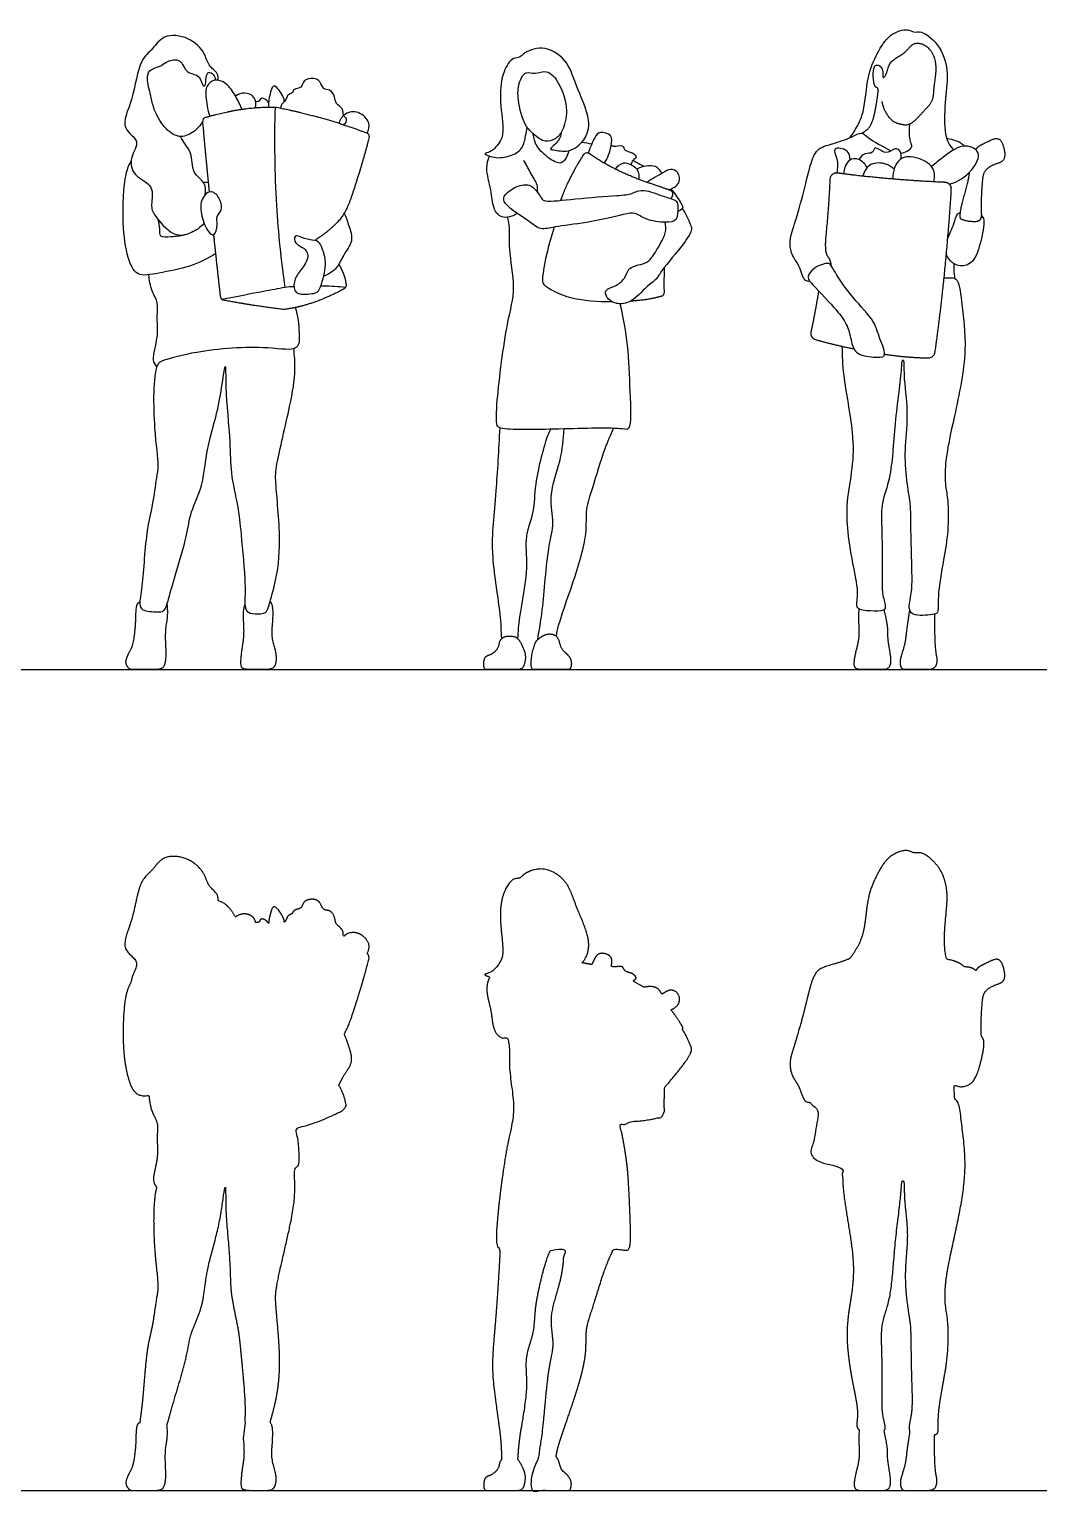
# Model space of a CAD drawing. Header units: millimetres. Extents: x 71.6 to 121.6, y 1.1 to 34.5.
# Drawn here: x 117.309 to 119.973, y 15.693 to 19.526 of the extents above; entities that cross this region are included whole.
import ezdxf

# ---------------------------------------------------------------- set-up
doc = ezdxf.new("R2010")
doc.units = ezdxf.units.MM

msp = doc.modelspace()

# ---------------------------------------------------------------- linework, layer by layer
for points in [[(114.6457, 17.849), (119.9725, 17.849)], [(114.6457, 15.699), (119.9725, 15.699)]]:
    msp.add_lwpolyline(points)
for points, knots in [([(117.8031, 19.3928), (117.8034, 19.3985), (117.8044, 19.4121), (117.7755, 19.4315), (117.7701, 19.466), (117.7281, 19.5079), (117.6592, 19.515), (117.6332, 19.473), (117.5944, 19.4448), (117.5833, 19.3427), (117.5433, 19.2662), (117.6043, 19.2348), (117.5699, 19.1906), (117.5798, 19.1393), (117.6394, 19.1195), (117.6256, 19.0651), (117.6357, 19.038), (117.6829, 18.9851), (117.7054, 18.9871), (117.7157, 18.9874)], [0, 0, 0, 0, 0.237199, 0.552568, 0.882045, 1.310056, 1.755475, 2.130432, 2.510076, 3.086521, 3.583244, 3.967757, 4.344164, 4.728665, 5.13961, 5.521524, 5.835793, 6.296609, 6.612315, 6.612315, 6.612315, 6.612315]), ([(119.457, 19.242), (119.4626, 19.2491), (119.4735, 19.2651), (119.4974, 19.3104), (119.5009, 19.4026), (119.5278, 19.4624), (119.5582, 19.5143), (119.6077, 19.5297), (119.6245, 19.5162), (119.6473, 19.5241), (119.6999, 19.4794), (119.7163, 19.4083), (119.7052, 19.3367), (119.7032, 19.2494), (119.7174, 19.2219), (119.7291, 19.2107)], [0, 0, 0, 0, 0.298297, 0.701836, 1.250487, 1.719338, 2.15871, 2.544521, 2.786759, 3.03956, 3.489933, 3.972125, 4.476947, 4.997763, 5.396606, 5.396606, 5.396606, 5.396606]), ([(118.7017, 19.2567), (118.7005, 19.2489), (118.6993, 19.2341), (118.667, 19.2111), (118.6853, 19.2103), (118.7225, 19.2013), (118.7663, 19.2346), (118.782, 19.2902), (118.7377, 19.3808), (118.7192, 19.4478), (118.6544, 19.4874), (118.6022, 19.4645), (118.5938, 19.4508), (118.5727, 19.4535), (118.5464, 19.4126), (118.5389, 19.3482), (118.5513, 19.2674), (118.5462, 19.2352), (118.5199, 19.2031), (118.4926, 19.2012), (118.5303, 19.1869), (118.5662, 19.1924), (118.6026, 19.2109), (118.6079, 19.2478), (118.6115, 19.262), (118.6126, 19.2693)], [0, 0, 0, 0, 0.279775, 0.590072, 0.759615, 1.111233, 1.514923, 1.93139, 2.499018, 2.981148, 3.449993, 3.857462, 4.070097, 4.301186, 4.673543, 5.148902, 5.661723, 5.988929, 6.351692, 6.56878, 6.860833, 7.225532, 7.575427, 7.910084, 8.18071, 8.18071, 8.18071, 8.18071]), ([(117.7633, 19.2855), (117.7571, 19.2741), (117.7394, 19.2544), (117.6998, 19.2384), (117.6602, 19.2684), (117.6341, 19.316), (117.6296, 19.3459), (117.6159, 19.3916), (117.6205, 19.422), (117.6558, 19.4288), (117.6691, 19.4441), (117.7082, 19.4512), (117.7177, 19.408), (117.7586, 19.4095), (117.7619, 19.3751), (117.7717, 19.3786), (117.7704, 19.4002), (117.778, 19.4175), (117.7919, 19.4079), (117.7961, 19.3982), (117.7967, 19.3929)], [0, 0, 0, 0, 0.355213, 0.703564, 1.087601, 1.502277, 1.821307, 2.21164, 2.503564, 2.819786, 3.08285, 3.397844, 3.733933, 4.063057, 4.352797, 4.47174, 4.735865, 4.956254, 5.155265, 5.383166, 5.383166, 5.383166, 5.383166]), ([(118.1312, 19.2765), (118.135, 19.2784), (118.1421, 19.2853), (118.1378, 19.2957), (118.1295, 19.2993), (118.1328, 19.3194), (118.1093, 19.3302), (118.1107, 19.3499), (118.097, 19.3701), (118.0776, 19.3671), (118.0713, 19.3906), (118.0539, 19.4), (118.0248, 19.3937), (118.0235, 19.3714), (118.0008, 19.371), (117.9984, 19.3582), (117.9851, 19.3557), (117.9827, 19.3446), (117.9757, 19.3346), (117.9682, 19.3294), (117.9672, 19.3227), (117.9674, 19.3197)], [0, 0, 0, 0, 0.203293, 0.375808, 0.533251, 0.764745, 1.03052, 1.274122, 1.537581, 1.762747, 2.019401, 2.265722, 2.55297, 2.792328, 3.033033, 3.218103, 3.409435, 3.592891, 3.790935, 3.959615, 4.131602, 4.131602, 4.131602, 4.131602]), ([(118.6608, 19.2331), (118.6686, 19.2321), (118.688, 19.237), (118.7067, 19.2606), (118.7216, 19.3146), (118.7005, 19.3824), (118.6662, 19.4236), (118.6338, 19.407), (118.607, 19.4187), (118.588, 19.3823), (118.5875, 19.3409), (118.6034, 19.2691), (118.6428, 19.2402), (118.6553, 19.2338), (118.6608, 19.2331)], [0, 0, 0, 0, 0.313081, 0.622999, 1.040804, 1.528647, 1.915337, 2.230559, 2.508413, 2.834493, 3.213351, 3.70079, 4.087484, 4.304435, 4.304435, 4.304435, 4.304435]), ([(117.8654, 19.3167), (117.861, 19.3288), (117.8495, 19.3515), (117.8269, 19.386), (117.7938, 19.398), (117.771, 19.3778), (117.77, 19.3523), (117.7756, 19.3162), (117.7816, 19.2985)], [0, 0, 0, 0, 0.353929, 0.717393, 1.032198, 1.314218, 1.614539, 1.969597, 1.969597, 1.969597, 1.969597]), ([(117.9017, 19.3209), (117.9031, 19.3298), (117.9019, 19.3509), (117.8721, 19.3627), (117.8557, 19.3558), (117.8489, 19.351)], [0, 0, 0, 0, 0.2965125, 0.5930545, 0.8771963, 0.8771963, 0.8771963, 0.8771963]), ([(117.9769, 19.3369), (117.9763, 19.3409), (117.9766, 19.3477), (117.9493, 19.3895), (117.9397, 19.359), (117.9341, 19.3356), (117.936, 19.3224)], [0, 0, 0, 0, 0.19958, 0.545912, 0.790353, 1.150046, 1.150046, 1.150046, 1.150046]), ([(117.9356, 19.334), (117.9328, 19.3391), (117.9235, 19.3464), (117.9131, 19.3457), (117.9124, 19.3368), (117.9048, 19.3361), (117.9017, 19.3367)], [0, 0, 0, 0, 0.2359111, 0.3973924, 0.5450586, 0.7200296, 0.7200296, 0.7200296, 0.7200296]), ([(117.9789, 18.8502), (117.9688, 18.9217), (117.9537, 19.0654), (117.9506, 19.2369), (117.9533, 19.3224)], [0, 0, 0, 0, 0.837708, 1.750138, 1.750138, 1.750138, 1.750138]), ([(118.1932, 19.2544), (118.197, 19.2623), (118.2044, 19.2817), (118.1718, 19.3144), (118.1338, 19.3081), (118.1227, 19.2895), (118.1195, 19.2803)], [0, 0, 0, 0, 0.29127, 0.647729, 0.978623, 1.286483, 1.286483, 1.286483, 1.286483]), ([(117.7692, 19.0922), (117.7707, 19.1025), (117.7723, 19.127), (117.7326, 19.1484), (117.7368, 19.2027), (117.7163, 19.2241), (117.7091, 19.2387), (117.7051, 19.2454)], [0, 0, 0, 0, 0.317449, 0.67253, 1.071779, 1.373993, 1.649771, 1.649771, 1.649771, 1.649771]), ([(118.7211, 19.2083), (118.7202, 19.2025), (118.7164, 19.1919), (118.7024, 19.1695), (118.669, 19.1868), (118.6355, 19.2172), (118.6297, 19.2408), (118.6282, 19.2521)], [0, 0, 0, 0, 0.240102, 0.500755, 0.823624, 1.212097, 1.547373, 1.547373, 1.547373, 1.547373]), ([(118.8144, 19.1755), (118.8239, 19.1885), (118.8328, 19.2189), (118.8371, 19.25), (118.8017, 19.2598), (118.7883, 19.2432), (118.7756, 19.2114), (118.7731, 19.2051), (118.7719, 19.2019)], [0, 0, 0, 0, 0.398904, 0.692963, 0.994077, 1.24949, 1.581237, 1.765306, 1.765306, 1.765306, 1.765306]), ([(119.3535, 18.8649), (119.3489, 18.8656), (119.3361, 18.8656), (119.3259, 18.9089), (119.3057, 18.9309), (119.2986, 18.9654), (119.3043, 18.9909), (119.3132, 19.0185), (119.3353, 19.0926), (119.3518, 19.1661), (119.3685, 19.215), (119.4116, 19.2257), (119.4607, 19.2417), (119.4884, 19.2595), (119.5053, 19.2395), (119.5443, 19.2188), (119.5642, 19.2075)], [0, 0, 0, 0, 0.214364, 0.575398, 0.898441, 1.227502, 1.513885, 1.817432, 2.32056, 2.832831, 3.220505, 3.586887, 4.008406, 4.307979, 4.571519, 5.045891, 5.045891, 5.045891, 5.045891]), ([(119.5908, 19.202), (119.5963, 19.2025), (119.6066, 19.2055), (119.6234, 19.2188), (119.6142, 19.2316), (119.6126, 19.2619), (119.6136, 19.2723), (119.6144, 19.2778)], [0, 0, 0, 0, 0.23512, 0.474601, 0.681464, 0.994278, 1.226614, 1.226614, 1.226614, 1.226614]), ([(118.8326, 19.2224), (118.835, 19.2214), (118.8394, 19.2179), (118.8641, 19.2255), (118.8664, 19.2062), (118.8879, 19.2055), (118.9025, 19.1897), (118.8876, 19.1845), (118.8852, 19.1753), (118.8844, 19.1708)], [0, 0, 0, 0, 0.161468, 0.422501, 0.631286, 0.888911, 1.113829, 1.3022, 1.513798, 1.513798, 1.513798, 1.513798]), ([(119.458, 19.1841), (119.4576, 19.1924), (119.4564, 19.2115), (119.4076, 19.22), (119.4277, 19.1848), (119.4243, 19.1627), (119.4232, 19.1505)], [0, 0, 0, 0, 0.285432, 0.605269, 0.896, 1.242872, 1.242872, 1.242872, 1.242872]), ([(119.5907, 19.1864), (119.5925, 19.1927), (119.592, 19.2073), (119.5744, 19.2179), (119.5515, 19.1936), (119.5213, 19.2247), (119.5187, 19.1987), (119.4951, 19.2042), (119.4847, 19.1911), (119.4807, 19.1847)], [0, 0, 0, 0, 0.253921, 0.476238, 0.772288, 1.080604, 1.292441, 1.543401, 1.815863, 1.815863, 1.815863, 1.815863]), ([(119.7177, 19.1204), (119.7398, 19.1263), (119.7775, 19.1507), (119.8063, 19.208), (119.7493, 19.2295), (119.7015, 19.1905), (119.6808, 19.1754), (119.6712, 19.1664)], [0, 0, 0, 0, 0.474578, 0.875985, 1.247287, 1.687206, 2.047182, 2.047182, 2.047182, 2.047182]), ([(119.7582, 19.22), (119.7519, 19.2252), (119.738, 19.2341), (119.72, 19.2388), (119.7109, 19.2397)], [0, 0, 0, 0, 0.2832374, 0.5833042, 0.5833042, 0.5833042, 0.5833042]), ([(117.7974, 18.9389), (117.7758, 18.9256), (117.7304, 18.9022), (117.6514, 18.8885), (117.5878, 18.8753), (117.5643, 18.9331), (117.5516, 19.0166), (117.5574, 19.1467), (117.5705, 19.1702), (117.5758, 19.1818)], [0, 0, 0, 0, 0.496539, 1.014193, 1.436381, 1.834723, 2.380679, 3.020947, 3.373634, 3.373634, 3.373634, 3.373634]), ([(118.5867, 19.0436), (118.5752, 19.036), (118.5433, 19.0271), (118.5214, 19.059), (118.5201, 19.1059), (118.5021, 19.1588), (118.5101, 19.1843), (118.5142, 19.1938)], [0, 0, 0, 0, 0.368873, 0.689055, 1.084995, 1.523751, 1.802054, 1.802054, 1.802054, 1.802054]), ([(118.6389, 19.0998), (118.6398, 19.1051), (118.6419, 19.1171), (118.6217, 19.1483), (118.6106, 19.1707), (118.6041, 19.1822)], [0, 0, 0, 0, 0.2297866, 0.5700081, 0.9306254, 0.9306254, 0.9306254, 0.9306254]), ([(118.9058, 19.1327), (118.9063, 19.1415), (118.906, 19.1617), (118.8634, 19.1828), (118.8488, 19.1669), (118.8432, 19.16)], [0, 0, 0, 0, 0.2956121, 0.6517175, 0.9467692, 0.9467692, 0.9467692, 0.9467692]), ([(118.9651, 19.1488), (118.961, 19.1559), (118.9514, 19.1736), (118.9135, 19.168), (118.8994, 19.1595)], [0, 0, 0, 0, 0.283287, 0.685481, 0.685481, 0.685481, 0.685481]), ([(119.5026, 19.1638), (119.498, 19.1728), (119.4825, 19.1882), (119.4519, 19.1883), (119.4414, 19.1608), (119.4411, 19.1483)], [0, 0, 0, 0, 0.3153458, 0.600191, 0.9512904, 0.9512904, 0.9512904, 0.9512904]), ([(119.5729, 19.1595), (119.5671, 19.1652), (119.5541, 19.1757), (119.5079, 19.179), (119.4951, 19.1538), (119.4915, 19.1423)], [0, 0, 0, 0, 0.2831958, 0.6456521, 0.9902041, 0.9902041, 0.9902041, 0.9902041]), ([(119.6771, 19.1274), (119.6794, 19.138), (119.6818, 19.1638), (119.6391, 19.1921), (119.5817, 19.1962), (119.5694, 19.1529), (119.5688, 19.1348)], [0, 0, 0, 0, 0.326244, 0.718781, 1.118238, 1.540351, 1.540351, 1.540351, 1.540351]), ([(118.9821, 19.106), (118.9927, 19.1086), (119.0151, 19.1207), (119.0102, 19.1535), (118.9867, 19.1625), (118.9676, 19.1495), (118.9396, 19.1349), (118.9267, 19.1252)], [0, 0, 0, 0, 0.32759, 0.622123, 0.879926, 1.147251, 1.546073, 1.546073, 1.546073, 1.546073]), ([(117.7922, 18.9882), (117.7882, 18.9862), (117.7742, 18.9969), (117.759, 19.0372), (117.7549, 19.0775), (117.7825, 19.1094), (117.8086, 19.0861), (117.8164, 19.0534), (117.7976, 19.0363), (117.8028, 19.0158), (117.7973, 18.991), (117.7922, 18.9882)], [0, 0, 0, 0, 0.227316, 0.606509, 0.97149, 1.291367, 1.588373, 1.90643, 2.167913, 2.432192, 2.72961, 2.72961, 2.72961, 2.72961]), ([(118.5524, 19.0755), (118.5587, 19.0602), (118.615, 19.0273), (118.6456, 18.9986), (118.6886, 19.0107), (118.7674, 19.0179), (118.8617, 19.0403), (118.8952, 19.048), (118.9234, 19.0253), (118.9734, 19.0191), (119.0078, 19.0232), (119.0065, 19.0597), (119.0066, 19.0791), (118.9695, 19.0867), (118.9266, 19.1062), (118.8996, 19.1036), (118.8862, 19.0939), (118.8428, 19.09), (118.7435, 19.0836), (118.6614, 19.0726), (118.6489, 19.0829), (118.6303, 19.1172), (118.598, 19.122), (118.5599, 19.1017), (118.5488, 19.0843), (118.5524, 19.0755)], [0, 0, 0, 0, 0.503545, 0.875063, 1.227555, 1.750462, 2.318138, 2.635869, 2.963503, 3.37463, 3.679199, 3.998016, 4.230327, 4.562138, 4.965969, 5.249745, 5.467962, 5.829012, 6.425642, 6.932419, 7.1445, 7.485843, 7.797805, 8.170196, 8.45549, 8.45549, 8.45549, 8.45549]), ([(118.9889, 19.1081), (119.0003, 19.0938), (119.0154, 19.07), (119.0232, 19.0572), (119.0116, 19.0503), (119.0067, 19.0492)], [1.9244615, 1.9244615, 1.9244615, 1.9244615, 2.2395755, 2.4534536, 2.6752229, 2.6752229, 2.6752229, 2.6752229]), ([(119.0187, 19.0565), (119.0276, 19.0443), (119.0387, 19.0162), (119.0463, 19.0017), (119.0222, 18.9614), (118.9644, 18.8972), (118.9524, 18.8707), (118.9227, 18.8521), (118.8882, 18.8099), (118.846, 18.8037), (118.8193, 18.8217), (118.8143, 18.8459), (118.8431, 18.8516), (118.869, 18.8715), (118.875, 18.8977), (118.8957, 18.9086), (118.9269, 18.9122), (118.9443, 18.9354), (118.9791, 18.992), (118.9752, 19.0115), (118.974, 19.0208)], [0, 0, 0, 0, 0.385458, 0.60053, 0.978126, 1.51818, 1.822001, 2.150211, 2.571383, 2.929333, 3.241312, 3.481335, 3.76685, 4.093306, 4.377807, 4.643806, 4.952142, 5.261084, 5.718994, 6.023446, 6.023446, 6.023446, 6.023446]), ([(117.7667, 19.0185), (117.7619, 19.0127), (117.7513, 19.0014), (117.7152, 18.9848), (117.6827, 18.9829), (117.6487, 18.9792), (117.6526, 19.0051), (117.6483, 19.0195), (117.6469, 19.0273)], [0, 0, 0, 0, 0.271029, 0.621663, 0.962876, 1.254754, 1.50457, 1.783532, 1.783532, 1.783532, 1.783532]), ([(118.1336, 19.0445), (118.1386, 19.0339), (118.1452, 19.0121), (118.1598, 18.9706), (118.1297, 18.9356), (118.1169, 18.8994), (118.0921, 18.8841), (118.0797, 18.879)], [0, 0, 0, 0, 0.336952, 0.696789, 1.067941, 1.419183, 1.781458, 1.781458, 1.781458, 1.781458]), ([(118.8553, 18.8071), (118.8635, 18.771), (118.8773, 18.6959), (118.8805, 18.5874), (118.8866, 18.4721), (118.8549, 18.4836), (118.698, 18.4784), (118.547, 18.4762), (118.5303, 18.4883), (118.533, 18.5629), (118.5576, 18.7571), (118.5847, 18.8443), (118.5632, 18.9488), (118.5678, 19.004), (118.5636, 19.0246), (118.5618, 19.0341)], [0, 0, 0, 0, 0.603535, 1.235311, 1.79531, 2.033156, 2.769894, 3.473723, 3.677987, 4.144365, 4.956406, 5.52083, 6.097726, 6.52078, 6.829404, 6.829404, 6.829404, 6.829404]), ([(119.8014, 19.0388), (119.8039, 19.0351), (119.8126, 19.0271), (119.7994, 18.9632), (119.7809, 18.9105), (119.7413, 18.9032), (119.7194, 18.9182), (119.711, 18.9312), (119.7092, 18.9393)], [0, 0, 0, 0, 0.209849, 0.662028, 1.090605, 1.419036, 1.703322, 1.978162, 1.978162, 1.978162, 1.978162]), ([(119.7123, 18.9741), (119.7167, 18.9882), (119.7306, 19.0133), (119.7357, 19.0437), (119.7437, 19.0451), (119.7465, 19.0459)], [2.3166352, 2.3166352, 2.3166352, 2.3166352, 2.7024248, 3.0032005, 3.1729409, 3.1729409, 3.1729409, 3.1729409]), ([(118.0828, 18.895), (118.08, 18.8775), (118.07, 18.8368), (118.0498, 18.8336), (118.0019, 18.8288), (118.0002, 18.867), (118.0175, 18.893), (118.0416, 18.9237), (118.035, 18.953), (118.0036, 18.9619), (118.0022, 18.987), (118.018, 18.9838), (118.0439, 18.9719), (118.0695, 18.9754), (118.085, 18.9275), (118.085, 18.909), (118.0828, 18.895)], [0, 0, 0, 0, 0.426191, 0.675385, 1.035557, 1.334976, 1.660906, 2.009447, 2.290759, 2.601026, 2.834445, 3.02485, 3.333139, 3.599561, 3.969913, 4.30836, 4.30836, 4.30836, 4.30836]), ([(118.6834, 19.0079), (118.6751, 18.9842), (118.6632, 18.9411), (118.6491, 18.866), (118.6595, 18.8534), (118.7129, 18.8183), (118.7979, 18.813), (118.834, 18.8131)], [0, 0, 0, 0, 0.497626, 0.976051, 1.179044, 1.684237, 2.098973, 2.098973, 2.098973, 2.098973]), ([(119.3481, 18.8748), (119.3476, 18.8801), (119.3539, 18.8987), (119.3967, 18.9162), (119.4075, 18.9098), (119.4204, 18.8854), (119.4636, 18.8212), (119.5236, 18.7632), (119.5322, 18.7194), (119.559, 18.6646), (119.5172, 18.6676), (119.4697, 18.6727), (119.46, 18.7141), (119.4501, 18.7564), (119.418, 18.7963), (119.357, 18.8607), (119.3485, 18.8703), (119.3481, 18.8748)], [0, 0, 0, 0, 0.269492, 0.646929, 0.82799, 1.111387, 1.623097, 2.143199, 2.540156, 2.924478, 3.228645, 3.615467, 3.963467, 4.334202, 4.758621, 5.294739, 5.517378, 5.517378, 5.517378, 5.517378]), ([(119.7322, 18.8735), (119.7313, 18.8809), (119.7302, 18.8959), (119.73, 18.9064), (119.7301, 18.9116)], [0, 0, 0, 0, 0.271414, 0.4986041, 0.4986041, 0.4986041, 0.4986041]), ([(117.6428, 18.6419), (117.6392, 18.6477), (117.6282, 18.6606), (117.6491, 18.721), (117.6415, 18.7748), (117.6485, 18.8098), (117.6278, 18.841), (117.6235, 18.869), (117.622, 18.8831)], [0, 0, 0, 0, 0.257592, 0.698513, 1.126212, 1.45337, 1.7897, 2.161292, 2.161292, 2.161292, 2.161292]), ([(119.703, 18.8752), (119.7077, 18.8755), (119.7169, 18.8745), (119.7427, 18.8773), (119.7497, 18.8046), (119.7676, 18.6829), (119.7319, 18.5169), (119.7049, 18.3943), (119.7065, 18.3301), (119.7153, 18.2911), (119.7152, 18.2092), (119.7032, 18.1382), (119.6857, 18.0455), (119.6904, 17.9984), (119.6777, 17.9935), (119.6275, 17.9866), (119.6073, 18.0075), (119.623, 18.0546), (119.6175, 18.1417), (119.617, 18.2701), (119.6143, 18.2919), (119.6034, 18.3584), (119.6006, 18.4354), (119.6124, 18.524), (119.5976, 18.6128), (119.6007, 18.6601), (119.5923, 18.6594), (119.593, 18.6294), (119.5726, 18.4902), (119.5674, 18.3548), (119.5384, 18.287), (119.5411, 18.221), (119.5428, 18.1149), (119.5401, 18.0486), (119.5525, 18.0128), (119.5449, 18.0011), (119.5114, 18.0023), (119.4694, 18.0048), (119.482, 18.049), (119.4662, 18.1181), (119.4507, 18.209), (119.4478, 18.2881), (119.4661, 18.3794), (119.4688, 18.4684), (119.4388, 18.6203), (119.4381, 18.6697), (119.4372, 18.695)], [0, 0, 0, 0, 0.215628, 0.459607, 0.901861, 1.552302, 2.306815, 2.951977, 3.392205, 3.75184, 4.258856, 4.76197, 5.325799, 5.690616, 5.876285, 6.275694, 6.547079, 6.91959, 7.481311, 8.119824, 8.394818, 8.8462, 9.359614, 9.902842, 10.464716, 10.819734, 10.913591, 11.181767, 11.869486, 12.553535, 13.026807, 13.487612, 14.081233, 14.558229, 14.888408, 15.064756, 15.394993, 15.72889, 16.062598, 16.550978, 17.103889, 17.615665, 18.155904, 18.709009, 19.412839, 19.911486, 19.911486, 19.911486, 19.911486]), ([(117.9789, 18.8502), (117.9599, 18.8466), (117.9224, 18.8394), (117.8499, 18.8254), (117.8135, 18.8183)], [0, 0, 0, 0, 0.433768, 1.024892, 1.024892, 1.024892, 1.024892]), ([(118.1372, 18.85), (118.1175, 18.8519), (118.0984, 18.8533), (118.0741, 18.8537), (118.0723, 18.8537)], [0.0128886, 0.0128886, 0.0128886, 0.0128886, 0.4464634, 0.4804155, 0.4804155, 0.4804155, 0.4804155]), ([(118.0052, 18.7972), (118.0129, 18.7763), (118.0157, 18.7344), (118.017, 18.6793), (117.9242, 18.6986), (117.7521, 18.6858), (117.6643, 18.6603), (117.6328, 18.6481), (117.6335, 18.479), (117.649, 18.3849), (117.6412, 18.3512), (117.6321, 18.276), (117.6143, 18.2171), (117.6063, 18.0705), (117.5964, 18.0229), (117.6035, 18.0014), (117.6436, 18), (117.664, 17.9996), (117.6752, 18.0388), (117.6934, 18.1048), (117.7225, 18.1973), (117.7297, 18.2623), (117.7664, 18.3318), (117.7702, 18.4254), (117.8097, 18.5406), (117.8205, 18.6498), (117.8239, 18.6371), (117.8212, 18.581), (117.8367, 18.4437), (117.8342, 18.367), (117.8566, 18.2753), (117.8633, 18.206), (117.8758, 18.0754), (117.873, 18.0332), (117.8742, 17.9985), (117.8999, 17.9943), (117.9302, 17.9955), (117.9358, 18.0151), (117.9559, 18.0808), (117.9705, 18.1855), (117.9524, 18.3393), (117.9547, 18.3854), (117.9933, 18.542), (118.0062, 18.6209), (118.0037, 18.6717), (118.0016, 18.6896)], [0, 0, 0, 0, 0.465455, 0.819632, 1.313763, 2.090254, 2.622169, 2.903538, 3.62716, 4.195925, 4.52237, 4.997874, 5.470902, 6.159222, 6.552977, 6.784293, 7.132281, 7.371852, 7.702668, 8.186816, 8.748249, 9.209275, 9.699757, 10.242601, 10.914568, 11.448049, 11.544897, 11.958498, 12.638165, 13.152304, 13.684297, 14.181222, 14.825681, 15.208504, 15.507973, 15.778972, 16.076968, 16.30729, 16.761942, 17.373931, 18.066149, 18.472658, 19.178211, 19.746845, 20.057878, 20.057878, 20.057878, 20.057878]), ([(118.5458, 17.9302), (118.5448, 17.9517), (118.5444, 17.9937), (118.5183, 18.1438), (118.5239, 18.2316), (118.5321, 18.3191), (118.5389, 18.427), (118.5415, 18.4819)], [0, 0, 0, 0, 0.45956, 1.159282, 1.700543, 2.231289, 2.966526, 2.966526, 2.966526, 2.966526]), ([(118.5881, 17.9299), (118.5897, 17.9491), (118.591, 17.9868), (118.6185, 18.1185), (118.6038, 18.1958), (118.6343, 18.266), (118.6295, 18.3306), (118.6645, 18.4637), (118.6719, 18.4732), (118.6746, 18.4785)], [0, 0, 0, 0, 0.435246, 1.090986, 1.605638, 2.076849, 2.564751, 3.219252, 3.460837, 3.460837, 3.460837, 3.460837]), ([(118.64, 17.9274), (118.6444, 17.9535), (118.6541, 18.0026), (118.6652, 18.1679), (118.6854, 18.2316), (118.6663, 18.304), (118.7033, 18.3985), (118.7072, 18.4522), (118.7097, 18.4793)], [0, 0, 0, 0, 0.510655, 1.239319, 1.710536, 2.184725, 2.754326, 3.272198, 3.272198, 3.272198, 3.272198]), ([(118.8384, 18.4808), (118.83, 18.4624), (118.8134, 18.4268), (118.7841, 18.3245), (118.7636, 18.2694), (118.7708, 18.2005), (118.7325, 18.0757), (118.6929, 17.9662), (118.6898, 17.946), (118.688, 17.9369)], [0, 0, 0, 0, 0.446373, 1.03231, 1.470071, 1.929222, 2.598338, 3.210854, 3.512767, 3.512767, 3.512767, 3.512767])]:
    msp.add_open_spline(points, degree=3, knots=knots)
for points, weights, knots in [([(119.4891, 19.254), (119.4975, 19.2594), (119.5164, 19.2712), (119.5268, 19.3298), (119.5308, 19.3563), (119.5318, 19.3689), (119.532, 19.3709), (119.5308, 19.3726), (119.5288, 19.3731), (119.5276, 19.3733), (119.5212, 19.3762), (119.5171, 19.4018), (119.5196, 19.4331), (119.5323, 19.4326), (119.5381, 19.4288), (119.5452, 19.4179), (119.5422, 19.3934), (119.5557, 19.4117), (119.5589, 19.4443), (119.6037, 19.4622), (119.6204, 19.4924), (119.6564, 19.4892), (119.6865, 19.4489), (119.68, 19.3926), (119.6759, 19.3694), (119.6757, 19.3369), (119.6512, 19.3134), (119.6168, 19.2729), (119.5938, 19.276), (119.5665, 19.283), (119.5466, 19.3155), (119.543, 19.33), (119.5419, 19.3374)], [1, 1, 1, 1, 1, 1, 0.840737906361, 0.840737906361, 1, 1, 1, 1, 1, 1, 1, 1, 1, 1, 1, 1, 1, 1, 1, 1, 1, 1, 1, 1, 1, 1, 1, 1, 1], [-1.124082, -1.124082, -1.124082, -1.124082, -0.810677, -0.377769, -0.040414, -0.040414, -0.040414, -0.022023, -0.022023, -0.022023, 0.041193, 0.345701, 0.654, 0.82153, 0.967793, 1.179341, 1.411473, 1.611543, 1.937636, 2.320454, 2.641872, 2.948425, 3.339736, 3.762594, 4.046649, 4.353612, 4.69241, 5.098694, 5.358129, 5.654228, 5.998294, 6.27028, 6.27028, 6.27028, 6.27028]), ([(117.7808, 19.1002), (117.7748, 19.1608), (117.7688, 19.2243), (117.7633, 19.2855), (117.7629, 19.2899), (117.7653, 19.2936), (117.7695, 19.2949), (117.8038, 19.3057), (117.8752, 19.3206), (117.9267, 19.3227), (117.9533, 19.3224), (118.0002, 19.3135), (118.09, 19.2911), (118.1603, 19.267), (118.1932, 19.2544), (118.1976, 19.2527), (118.1999, 19.2485), (118.1988, 19.2439), (118.1892, 19.2041), (118.1659, 19.1279), (118.1402, 19.0489), (118.1128, 19.0161), (118.0817, 18.9894), (118.0607, 18.9765), (118.0577, 18.9731), (118.0575, 18.9728)], [1, 1, 1, 1, 0.852660033663, 0.852660033663, 1, 1, 1, 1, 1, 1, 1, 1, 1, 0.834205687603, 0.834205687603, 1, 1, 1, 1, 1, 1, 1, 1, 1], [3.093252, 3.093252, 3.093252, 3.093252, 3.733046, 3.733046, 3.733046, 3.772628, 3.772628, 3.772628, 4.341849, 4.850298, 4.850298, 4.850298, 5.531755, 6.098044, 6.098044, 6.098044, 6.140138, 6.140138, 6.140138, 6.749826, 7.267955, 7.635397, 8.001353, 8.252049, 8.279548, 8.279548, 8.279548, 8.279548]), ([(119.7871, 19.2107), (119.7888, 19.2134), (119.7946, 19.2211), (119.8157, 19.2302), (119.8485, 19.2479), (119.8619, 19.2157), (119.8657, 19.1802), (119.8336, 19.1729), (119.8073, 19.1561), (119.8032, 19.1261), (119.7994, 19.0583), (119.8031, 19.0295), (119.7888, 19.0187), (119.7579, 19.0246), (119.7491, 19.0283), (119.7479, 19.0288), (119.7471, 19.0299), (119.7468, 19.0312), (119.7463, 19.0337), (119.7451, 19.0415), (119.7512, 19.0735), (119.7665, 19.1213), (119.7692, 19.1417), (119.7705, 19.1519)], [1, 1, 1, 1, 1, 1, 1, 1, 1, 1, 1, 1, 1, 1, 1, 0.920241348686, 0.920241348686, 1, 1, 1, 1, 1, 1, 1], [-3.824718, -3.824718, -3.824718, -3.824718, -3.681511, -3.390678, -3.081581, -2.770081, -2.45227, -2.148146, -1.841098, -1.531226, -1.053105, -0.7561, -0.537987, -0.190318, -0.190318, -0.190318, -0.177797, -0.177797, -0.177797, -0.03039, 0.298293, 0.709214, 1.027338, 1.027338, 1.027338, 1.027338]), ([(118.9901, 19.0822), (118.9912, 19.0853), (118.9924, 19.0883), (118.9935, 19.0914), (118.9955, 19.0966), (118.9932, 19.1017), (118.988, 19.1037), (118.9606, 19.1143), (118.8883, 19.1352), (118.8108, 19.1754), (118.7738, 19.2009), (118.7716, 19.2023), (118.769, 19.2029), (118.7665, 19.2024), (118.7639, 19.2019), (118.7617, 19.2004), (118.7603, 19.1982), (118.7469, 19.1776), (118.7218, 19.1332), (118.7068, 19.0973), (118.6996, 19.0778)], [1, 1, 1, 1, 0.807153389802, 0.807153389802, 1, 1, 1, 1, 1, 0.94759922105, 0.94759922105, 1, 0.94759922105, 0.94759922105, 1, 1, 1, 1, 1], [4.255165, 4.255165, 4.255165, 4.255165, 4.338601, 4.338601, 4.338601, 4.387765, 4.387765, 4.387765, 4.902301, 5.540039, 5.540039, 5.540039, 5.565189, 5.565189, 5.565189, 5.590338, 5.590338, 5.590338, 6.048959, 6.501231, 6.501231, 6.501231, 6.501231]), ([(119.3942, 18.9768), (119.3996, 19.0281), (119.4037, 19.0816), (119.4059, 19.1338), (119.4061, 19.1388), (119.4083, 19.1433), (119.4121, 19.1464), (119.4159, 19.1496), (119.4207, 19.151), (119.4256, 19.1503), (119.4616, 19.1455), (119.5402, 19.1363), (119.6482, 19.1285), (119.7055, 19.1261), (119.7103, 19.1259), (119.7146, 19.1239), (119.7177, 19.1204), (119.7209, 19.1168), (119.7225, 19.1124), (119.7222, 19.1076), (119.7171, 19.0249), (119.7032, 18.8634), (119.6877, 18.7395), (119.6793, 18.6794), (119.678, 18.6702), (119.6709, 18.6642), (119.6616, 18.6645), (119.6339, 18.6652), (119.6028, 18.6668), (119.5573, 18.673), (119.5481, 18.6743)], [1, 1, 1, 1, 0.943340777777, 0.943340777777, 1, 0.943340777777, 0.943340777777, 1, 1, 1, 1, 1, 0.948004318625, 0.948004318625, 1, 0.948004318625, 0.948004318625, 1, 1, 1, 1, 1, 0.830394673374, 0.830394673374, 1, 1, 1, 1, 1], [4.153529, 4.153529, 4.153529, 4.153529, 4.726903, 4.726903, 4.726903, 4.77433, 4.77433, 4.77433, 4.821757, 4.821757, 4.821757, 5.379671, 6.08956, 6.08956, 6.08956, 6.134966, 6.134966, 6.134966, 6.180372, 6.180372, 6.180372, 7.049118, 7.794853, 7.794853, 7.794853, 7.878154, 7.878154, 7.878154, 8.369267, 8.487266, 8.487266, 8.487266, 8.487266]), ([(118.1192, 18.9104), (118.1256, 18.9004), (118.1346, 18.8804), (118.1378, 18.863), (118.1385, 18.8556), (118.1389, 18.852), (118.1372, 18.8488), (118.134, 18.847), (118.1031, 18.8293), (118.0367, 18.8023), (117.996, 18.7951), (117.975, 18.7922), (117.9478, 18.7955), (117.8958, 18.8027), (117.8427, 18.8118), (117.8174, 18.8166), (117.8133, 18.8173), (117.8105, 18.8203), (117.8101, 18.8244), (117.8038, 18.8793), (117.7981, 18.9318), (117.7922, 18.9882)], [1, 1, 1, 1, 1, 0.893426583828, 0.893426583828, 1, 1, 1, 1, 1, 1, 1, 1, 1, 0.869482780584, 0.869482780584, 1, 1, 1, 1], [-0.64447, -0.64447, -0.64447, -0.64447, -0.303289, -0.062379, -0.062379, -0.062379, -0.028899, -0.028899, -0.028899, 0.540751, 0.994615, 0.994615, 0.994615, 1.510554, 1.991256, 1.991256, 1.991256, 2.028425, 2.028425, 2.028425, 2.682082, 2.682082, 2.682082, 2.682082]), ([(118.8845, 18.8149), (118.8971, 18.8158), (118.9334, 18.8192), (118.9504, 18.8237), (118.9645, 18.8276), (118.9688, 18.8287), (118.9716, 18.8324), (118.9716, 18.8369), (118.9715, 18.8506), (118.9714, 18.8652), (118.9717, 18.8953), (118.9718, 18.9029)], [1, 1, 1, 1, 1, 0.861590234741, 0.861590234741, 1, 1, 1, 1, 1], [2.303739, 2.303739, 2.303739, 2.303739, 2.470435, 2.835135, 2.835135, 2.835135, 2.876475, 2.876475, 2.876475, 3.231322, 3.338085, 3.338085, 3.338085, 3.338085]), ([(119.4684, 18.6883), (119.4348, 18.6951), (119.4002, 18.7033), (119.3682, 18.7126), (119.359, 18.7153), (119.354, 18.7235), (119.356, 18.7329), (119.3635, 18.7688), (119.3702, 18.8041), (119.3761, 18.8405)], [1, 1, 1, 1, 0.822567084635, 0.822567084635, 1, 1, 1, 1], [2.7092994, 2.7092994, 2.7092994, 2.7092994, 3.0813336, 3.0813336, 3.0813336, 3.1666282, 3.1666282, 3.1666282, 3.6185265, 3.6185265, 3.6185265, 3.6185265]), ([(119.5466, 15.8555), (119.5537, 15.8241), (119.5569, 15.8042), (119.5552, 15.7874), (119.5567, 15.7729), (119.5642, 15.7316), (119.5648, 15.7175), (119.5598, 15.7027), (119.5541, 15.699), (119.5365, 15.699), (119.5268, 15.699), (119.5055, 15.699), (119.495, 15.699), (119.4743, 15.699), (119.469, 15.7034), (119.4683, 15.7214), (119.47, 15.7326), (119.4771, 15.7596), (119.4796, 15.7713), (119.4822, 15.7908), (119.4823, 15.8022), (119.4804, 15.828), (119.4805, 15.8423), (119.4816, 15.8578), (119.4802, 15.8587), (119.4724, 15.8654), (119.482, 15.899), (119.4662, 15.9681), (119.4507, 16.059), (119.4478, 16.1381), (119.4661, 16.2294), (119.4688, 16.3184), (119.4388, 16.4703), (119.4381, 16.5197), (119.4372, 16.545), (119.4138, 16.5502), (119.3903, 16.5561), (119.3682, 16.5626), (119.359, 16.5653), (119.354, 16.5735), (119.356, 16.5829), (119.3635, 16.6188), (119.3702, 16.6541), (119.3761, 16.6905), (119.368, 16.6992), (119.3595, 16.7083), (119.3543, 16.714), (119.3535, 16.7149), (119.3489, 16.7156), (119.3361, 16.7157), (119.3259, 16.7589), (119.3057, 16.7809), (119.2986, 16.8154), (119.3043, 16.8409), (119.3132, 16.8685), (119.3353, 16.9426), (119.3518, 17.0161), (119.3685, 17.065), (119.4099, 17.0753), (119.443, 17.086), (119.457, 17.092), (119.4626, 17.0991), (119.4735, 17.1151), (119.4974, 17.1604), (119.5009, 17.2526), (119.5278, 17.3124), (119.5582, 17.3643), (119.6077, 17.3797), (119.6245, 17.3662), (119.6473, 17.3741), (119.6999, 17.3294), (119.7163, 17.2583), (119.7052, 17.1867), (119.7036, 17.1181), (119.7097, 17.0933), (119.7109, 17.0897), (119.72, 17.0888), (119.738, 17.0842), (119.7519, 17.0752), (119.7582, 17.07), (119.7693, 17.0703), (119.7804, 17.0669), (119.7871, 17.0607), (119.7888, 17.0634), (119.7946, 17.0711), (119.8157, 17.0802), (119.8485, 17.0979), (119.8619, 17.0657), (119.8657, 17.0302), (119.8336, 17.0229), (119.8073, 17.0061), (119.8032, 16.9761), (119.7998, 16.916), (119.8015, 16.8937), (119.8014, 16.8888), (119.8039, 16.8851), (119.8126, 16.8771), (119.7994, 16.8132), (119.7809, 16.7605), (119.7467, 16.7542), (119.7336, 16.7595), (119.7301, 16.7616), (119.73, 16.7564), (119.7302, 16.7459), (119.7313, 16.7309), (119.7322, 16.7235), (119.7332, 16.723), (119.7438, 16.7164), (119.7497, 16.6546), (119.7676, 16.5329), (119.7319, 16.3669), (119.7049, 16.2443), (119.7065, 16.1802), (119.7153, 16.1411), (119.7152, 16.0592), (119.7032, 15.9882), (119.6857, 15.8956), (119.6904, 15.8491), (119.6835, 15.8458), (119.6792, 15.8448), (119.6788, 15.8094), (119.679, 15.7841), (119.6808, 15.7533), (119.6822, 15.7417), (119.6859, 15.7259), (119.6855, 15.7181), (119.68, 15.7028), (119.6729, 15.699), (119.6503, 15.699), (119.6384, 15.699), (119.6135, 15.699), (119.6049, 15.699), (119.5955, 15.699), (119.5923, 15.7023), (119.5887, 15.7159), (119.5892, 15.724), (119.5947, 15.7427), (119.5973, 15.7517), (119.6022, 15.7689), (119.6041, 15.7799), (119.6069, 15.8066), (119.6097, 15.8268), (119.6141, 15.8539), (119.6136, 15.8551), (119.6102, 15.8663), (119.623, 15.9046), (119.6175, 15.9917), (119.617, 16.1201), (119.6143, 16.1419), (119.6034, 16.2084), (119.6006, 16.2854), (119.6124, 16.374), (119.5976, 16.4628), (119.6007, 16.5101), (119.5923, 16.5094), (119.593, 16.4794), (119.5726, 16.3402), (119.5674, 16.2048), (119.5384, 16.137), (119.5411, 16.071), (119.5428, 15.9649), (119.5401, 15.8986), (119.5519, 15.8644), (119.5486, 15.857), (119.5466, 15.8555)], [1, 1, 1, 1, 1, 1, 1, 1, 1, 1, 1, 1, 1, 1, 1, 1, 1, 1, 1, 1, 1, 1, 1, 1, 1, 1, 1, 1, 1, 1, 1, 1, 1, 1, 1, 1, 1, 1, 0.822567084635, 0.822567084635, 1, 1, 1, 1, 1, 1, 1, 1, 1, 1, 1, 1, 1, 1, 1, 1, 1, 1, 1, 1, 1, 1, 1, 1, 1, 1, 1, 1, 1, 1, 1, 1, 1, 1, 1, 1, 1, 1, 1, 1, 1, 1, 1, 1, 1, 1, 1, 1, 1, 1, 1, 1, 1, 1, 1, 1, 1, 1, 1, 1, 1, 1, 1, 1, 1, 1, 1, 1, 1, 1, 1, 1, 1, 1, 1, 1, 1, 1, 1, 1, 1, 1, 1, 1, 1, 1, 1, 1, 1, 1, 1, 1, 1, 1, 1, 1, 1, 1, 1, 1, 1, 1, 1, 1, 1, 1, 1, 1, 1, 1, 1, 1, 1, 1, 1, 1, 1, 1, 1, 1, 1, 1, 1, 1, 1], [0, 0, 0, 0, 0.122343, 0.122343, 0.244685, 0.244685, 0.367028, 0.367028, 0.48937, 0.48937, 0.611713, 0.611713, 0.734056, 0.734056, 0.856398, 0.856398, 0.978741, 0.978741, 1.101083, 1.101083, 1.223426, 1.223426, 1.345769, 1.345769, 1.345769, 1.402392, 1.7361, 2.224479, 2.777391, 3.289166, 3.829405, 4.38251, 5.08634, 5.584987, 5.584987, 5.584987, 5.842461, 5.842461, 5.842461, 5.927755, 5.927755, 5.927755, 6.379654, 6.379654, 6.379654, 6.588446, 6.630933, 6.630933, 6.630933, 6.845297, 7.206331, 7.529374, 7.858435, 8.144818, 8.448365, 8.951493, 9.463764, 9.851439, 10.21782, 10.592805, 10.592805, 10.592805, 10.891102, 11.294641, 11.843293, 12.312143, 12.751516, 13.137327, 13.379565, 13.632366, 14.082738, 14.56493, 15.069752, 15.590568, 15.68466, 15.68466, 15.68466, 15.984727, 16.267965, 16.267965, 16.267965, 16.518832, 16.518832, 16.518832, 16.662038, 16.952872, 17.261969, 17.573468, 17.89128, 18.195403, 18.502452, 18.812324, 19.290445, 19.464341, 19.464341, 19.464341, 19.67419, 20.126369, 20.554946, 20.883376, 21.025017, 21.025017, 21.025017, 21.252207, 21.523621, 21.523621, 21.523621, 21.566137, 22.008391, 22.658833, 23.413346, 24.058508, 24.498735, 24.858371, 25.365387, 25.868501, 26.43233, 26.797147, 26.966246, 26.966246, 26.966246, 27.083175, 27.083175, 27.200104, 27.200104, 27.317033, 27.317033, 27.433961, 27.433961, 27.55089, 27.55089, 27.667819, 27.667819, 27.784748, 27.784748, 27.901676, 27.901676, 28.018605, 28.018605, 28.135534, 28.135534, 28.252463, 28.252463, 28.252463, 28.298932, 28.671443, 29.233164, 29.871677, 30.146671, 30.598053, 31.111467, 31.654695, 32.216569, 32.571587, 32.665444, 32.93362, 33.621339, 34.305388, 34.77866, 35.239465, 35.833086, 36.310082, 36.640261, 36.773162, 36.773162, 36.773162, 36.773162]), ([(117.6696, 15.8703), (117.6714, 15.8529), (117.6709, 15.8368), (117.6654, 15.8069), (117.6645, 15.7896), (117.6665, 15.7501), (117.6667, 15.7356), (117.665, 15.7169), (117.663, 15.71), (117.6565, 15.7012), (117.6498, 15.699), (117.6294, 15.699), (117.6178, 15.699), (117.5918, 15.699), (117.5829, 15.699), (117.5734, 15.699), (117.5691, 15.7019), (117.5618, 15.7138), (117.5612, 15.7202), (117.5658, 15.7341), (117.5693, 15.7416), (117.5784, 15.7579), (117.5819, 15.7697), (117.5863, 15.8006), (117.5877, 15.817), (117.5885, 15.852), (117.5895, 15.8633), (117.5927, 15.8732), (117.5953, 15.8757), (117.5988, 15.8756), (117.599, 15.8857), (117.6066, 15.926), (117.6143, 16.0671), (117.6321, 16.126), (117.6412, 16.2012), (117.649, 16.2349), (117.6337, 16.328), (117.633, 16.4643), (117.6428, 16.4919), (117.6392, 16.4977), (117.6282, 16.5106), (117.6491, 16.571), (117.6415, 16.6248), (117.6485, 16.6598), (117.6278, 16.691), (117.6235, 16.719), (117.622, 16.7331), (117.6109, 16.7319), (117.5847, 16.7329), (117.5643, 16.7831), (117.5516, 16.8666), (117.5574, 16.9967), (117.5705, 17.0202), (117.5758, 17.0318), (117.5761, 17.0345), (117.5795, 17.0529), (117.6043, 17.0848), (117.5433, 17.1162), (117.5833, 17.1927), (117.5944, 17.2948), (117.6332, 17.323), (117.6592, 17.365), (117.7281, 17.3579), (117.7701, 17.316), (117.7755, 17.2815), (117.8044, 17.2621), (117.8034, 17.2485), (117.8031, 17.2428), (117.81, 17.2418), (117.829, 17.2328), (117.8419, 17.2132), (117.8488, 17.2012), (117.8489, 17.201), (117.8557, 17.2058), (117.8721, 17.2127), (117.8962, 17.2032), (117.9009, 17.1907), (117.9017, 17.1867), (117.9048, 17.1861), (117.9124, 17.1868), (117.9131, 17.1957), (117.9235, 17.1964), (117.9328, 17.1891), (117.9356, 17.184), (117.9361, 17.1936), (117.9408, 17.2123), (117.9493, 17.2395), (117.9766, 17.1977), (117.9763, 17.1909), (117.9769, 17.1869), (117.9789, 17.1893), (117.9829, 17.1955), (117.9851, 17.2057), (117.9984, 17.2082), (118.0008, 17.221), (118.0235, 17.2214), (118.0248, 17.2437), (118.0539, 17.25), (118.0713, 17.2406), (118.0776, 17.2171), (118.097, 17.2201), (118.1107, 17.1999), (118.1093, 17.1802), (118.1328, 17.1694), (118.1303, 17.1542), (118.1319, 17.1504), (118.1333, 17.1517), (118.1433, 17.1597), (118.1718, 17.1644), (118.2044, 17.1317), (118.197, 17.1123), (118.1932, 17.1044), (118.1976, 17.1028), (118.1999, 17.0985), (118.1988, 17.0939), (118.1892, 17.0541), (118.1659, 16.9779), (118.1458, 16.9161), (118.1345, 16.8959), (118.1336, 16.8945), (118.1386, 16.8839), (118.1452, 16.8621), (118.1598, 16.8206), (118.1325, 16.7888), (118.1238, 16.7681), (118.1192, 16.7604), (118.1256, 16.7504), (118.1346, 16.7304), (118.1378, 16.713), (118.1385, 16.7057), (118.1387, 16.7037), (118.1379, 16.7002), (118.1353, 16.6977), (118.134, 16.697), (118.1031, 16.6793), (118.0514, 16.6583), (118.0152, 16.6492), (118.0052, 16.6472), (118.0129, 16.6263), (118.0157, 16.5844), (118.0166, 16.5467), (118.0042, 16.5405), (118.0016, 16.5396), (118.0037, 16.5217), (118.0062, 16.4709), (117.9933, 16.392), (117.9547, 16.2354), (117.9524, 16.1893), (117.9705, 16.0355), (117.9571, 15.9388), (117.9434, 15.8906), (117.9396, 15.8775), (117.9438, 15.8729), (117.946, 15.8648), (117.9466, 15.8421), (117.946, 15.8276), (117.943, 15.7926), (117.9444, 15.777), (117.9534, 15.7496), (117.9555, 15.7376), (117.9551, 15.717), (117.9532, 15.7098), (117.9458, 15.7011), (117.9381, 15.699), (117.9145, 15.699), (117.9024, 15.699), (117.8776, 15.699), (117.8698, 15.7004), (117.8633, 15.7062), (117.8624, 15.7152), (117.8652, 15.7455), (117.8671, 15.7598), (117.8715, 15.7866), (117.8718, 15.8036), (117.8686, 15.8447), (117.8698, 15.8593), (117.8739, 15.8679), (117.8735, 15.8717), (117.8734, 15.8891), (117.8758, 15.9254), (117.8633, 16.056), (117.8566, 16.1253), (117.8342, 16.217), (117.8367, 16.2937), (117.8212, 16.431), (117.8239, 16.4871), (117.8205, 16.4998), (117.8097, 16.3906), (117.7702, 16.2755), (117.7664, 16.1818), (117.7297, 16.1123), (117.7225, 16.0473), (117.6934, 15.9548), (117.6779, 15.8988), (117.6711, 15.8746), (117.6696, 15.8703)], [1, 1, 1, 1, 1, 1, 1, 1, 1, 1, 1, 1, 1, 1, 1, 1, 1, 1, 1, 1, 1, 1, 1, 1, 1, 1, 1, 1, 1, 1, 1, 1, 1, 1, 1, 1, 1, 1, 1, 1, 1, 1, 1, 1, 1, 1, 1, 1, 1, 1, 1, 1, 1, 1, 1, 1, 1, 1, 1, 1, 1, 1, 1, 1, 1, 1, 1, 1, 1, 1, 1, 1, 1, 1, 1, 1, 1, 1, 1, 1, 1, 1, 1, 1, 1, 1, 1, 1, 1, 1, 1, 1, 1, 1, 1, 1, 1, 1, 1, 1, 1, 1, 1, 1, 1, 1, 1, 1, 1, 1, 1, 1, 0.834205687603, 0.834205687603, 1, 1, 1, 1, 1, 1, 1, 1, 1, 1, 1, 1, 1, 1, 1, 1, 0.939449704769, 0.893426583828, 0.95397687906, 1, 1, 1, 1, 1, 1, 1, 1, 1, 1, 1, 1, 1, 1, 1, 1, 1, 1, 1, 1, 1, 1, 1, 1, 1, 1, 1, 1, 1, 1, 1, 1, 1, 1, 1, 1, 1, 1, 1, 1, 1, 1, 1, 1, 1, 1, 1, 1, 1, 1, 1, 1, 1, 1, 1, 1, 1, 1, 1, 1, 1, 1, 1], [0, 0, 0, 0, 0.104318, 0.104318, 0.208635, 0.208635, 0.312953, 0.312953, 0.417271, 0.417271, 0.521589, 0.521589, 0.625906, 0.625906, 0.730224, 0.730224, 0.834542, 0.834542, 0.938859, 0.938859, 1.043177, 1.043177, 1.147495, 1.147495, 1.251813, 1.251813, 1.35613, 1.35613, 1.460448, 1.460448, 1.460448, 1.79561, 2.483931, 2.956958, 3.432462, 3.758907, 4.327673, 5.034483, 5.034483, 5.034483, 5.292076, 5.732997, 6.160695, 6.487853, 6.824183, 7.195775, 7.195775, 7.195775, 7.438371, 7.836713, 8.382669, 9.022937, 9.375624, 9.375624, 9.375624, 9.44102, 9.817428, 10.20194, 10.698663, 11.275108, 11.654753, 12.02971, 12.475129, 12.90314, 13.232617, 13.547986, 13.785185, 13.785185, 13.785185, 14.003703, 14.367167, 14.372559, 14.372559, 14.372559, 14.656701, 14.953243, 15.082503, 15.082503, 15.082503, 15.257474, 15.405141, 15.566622, 15.802533, 15.802533, 15.802533, 16.057712, 16.302153, 16.648486, 16.848065, 16.848065, 16.848065, 17.003322, 17.186778, 17.37811, 17.56318, 17.803885, 18.043244, 18.330491, 18.576812, 18.833466, 19.058633, 19.322092, 19.565693, 19.831468, 20.062962, 20.062962, 20.062962, 20.123406, 20.4543, 20.810759, 21.102029, 21.102029, 21.102029, 21.144123, 21.144123, 21.144123, 21.753811, 22.27194, 22.313918, 22.313918, 22.313918, 22.65087, 23.010706, 23.381859, 23.634226, 23.634226, 23.634226, 23.975407, 24.216318, 24.216318, 24.216318, 24.235339, 24.249797, 24.249797, 24.249797, 24.819447, 25.047181, 25.047181, 25.047181, 25.512636, 25.866813, 25.944608, 25.944608, 25.944608, 26.255641, 26.824275, 27.529828, 27.936338, 28.628555, 29.240544, 29.560368, 29.560368, 29.560368, 29.67801, 29.67801, 29.795652, 29.795652, 29.913293, 29.913293, 30.030935, 30.030935, 30.148576, 30.148576, 30.266218, 30.266218, 30.38386, 30.38386, 30.501501, 30.501501, 30.619143, 30.619143, 30.736784, 30.736784, 30.854426, 30.854426, 30.972068, 30.972068, 30.972068, 31.086052, 31.468875, 32.113334, 32.610259, 33.142252, 33.656391, 34.336057, 34.749659, 34.846506, 35.379988, 36.051954, 36.594798, 37.085281, 37.546306, 38.10774, 38.591888, 38.713596, 38.713596, 38.713596, 38.713596]), ([(118.5652, 15.699), (118.5574, 15.699), (118.5469, 15.699), (118.5202, 15.699), (118.5111, 15.699), (118.5013, 15.699), (118.4989, 15.7032), (118.4989, 15.7202), (118.4999, 15.7261), (118.504, 15.7331), (118.5079, 15.7358), (118.5192, 15.7394), (118.5247, 15.7429), (118.5351, 15.7533), (118.5383, 15.7597), (118.5404, 15.7728), (118.5425, 15.7771), (118.5458, 15.7802), (118.5448, 15.8017), (118.5444, 15.8437), (118.5183, 15.9938), (118.5239, 16.0816), (118.5321, 16.1691), (118.5389, 16.277), (118.5415, 16.3319), (118.5375, 16.3332), (118.5303, 16.3402), (118.533, 16.4129), (118.5576, 16.6071), (118.5847, 16.6943), (118.5632, 16.7988), (118.5678, 16.854), (118.5636, 16.8746), (118.5618, 16.8841), (118.5562, 16.8833), (118.5388, 16.8838), (118.5214, 16.909), (118.5201, 16.9559), (118.5021, 17.0088), (118.5101, 17.0343), (118.5142, 17.0438), (118.5073, 17.0459), (118.4958, 17.0514), (118.5199, 17.0531), (118.5462, 17.0852), (118.5513, 17.1174), (118.5389, 17.1982), (118.5464, 17.2626), (118.5727, 17.3035), (118.5938, 17.3008), (118.6022, 17.3145), (118.6544, 17.3374), (118.7192, 17.2978), (118.7377, 17.2308), (118.782, 17.1402), (118.7702, 17.0984), (118.7577, 17.0826), (118.756, 17.0807), (118.7648, 17.0794), (118.7725, 17.0778), (118.7817, 17.0763), (118.7841, 17.0818), (118.7908, 17.0964), (118.8017, 17.1098), (118.8364, 17.1002), (118.8347, 17.0824), (118.8326, 17.0724), (118.835, 17.0714), (118.8394, 17.0679), (118.8641, 17.0756), (118.8664, 17.0562), (118.8879, 17.0555), (118.9025, 17.0397), (118.8926, 17.0363), (118.8897, 17.0334), (118.8984, 17.0279), (118.9081, 17.0226), (118.9181, 17.0168), (118.9291, 17.0193), (118.9535, 17.0196), (118.961, 17.0059), (118.9651, 16.9988), (118.9661, 16.9994), (118.9752, 17.0047), (118.9867, 17.0125), (119.0102, 17.0035), (119.0147, 16.9733), (118.9974, 16.9614), (118.9889, 16.9581), (119.0003, 16.9438), (119.0154, 16.92), (119.0211, 16.9106), (119.0189, 16.9068), (119.0187, 16.9065), (119.0276, 16.8943), (119.0387, 16.8662), (119.0463, 16.8517), (119.0237, 16.814), (118.9855, 16.7707), (118.9718, 16.7529), (118.9717, 16.7453), (118.9714, 16.7152), (118.9715, 16.7007), (118.9716, 16.6869), (118.9716, 16.6824), (118.9688, 16.6787), (118.9645, 16.6776), (118.9504, 16.6737), (118.9334, 16.6692), (118.8971, 16.6658), (118.8845, 16.6649), (118.875, 16.6594), (118.8649, 16.6568), (118.8553, 16.6571), (118.8635, 16.621), (118.8773, 16.5459), (118.8805, 16.4374), (118.8866, 16.3221), (118.867, 16.3292), (118.8474, 16.3305), (118.8384, 16.3308), (118.83, 16.3124), (118.8134, 16.2768), (118.7841, 16.1745), (118.7636, 16.1194), (118.7708, 16.0505), (118.7325, 15.9257), (118.6929, 15.8163), (118.6898, 15.796), (118.688, 15.7869), (118.692, 15.7835), (118.6951, 15.7772), (118.6996, 15.7585), (118.7036, 15.7513), (118.7155, 15.7412), (118.7202, 15.7362), (118.7272, 15.7259), (118.7286, 15.7193), (118.7272, 15.703), (118.7244, 15.699), (118.7143, 15.699), (118.7026, 15.699), (118.6656, 15.699), (118.6526, 15.699), (118.6451, 15.699), (118.6375, 15.699), (118.6319, 15.699), (118.6247, 15.699), (118.6229, 15.7044), (118.6229, 15.7263), (118.6246, 15.7382), (118.6314, 15.7637), (118.6349, 15.7719), (118.6388, 15.7762), (118.6394, 15.7768), (118.64, 15.7774), (118.6444, 15.8035), (118.6541, 15.8526), (118.6652, 16.0179), (118.6854, 16.0816), (118.6663, 16.154), (118.7033, 16.2485), (118.7072, 16.3022), (118.7097, 16.3293), (118.705, 16.3292), (118.6932, 16.3289), (118.6815, 16.3286), (118.6746, 16.3285), (118.6719, 16.3232), (118.6645, 16.3137), (118.6295, 16.1806), (118.6343, 16.116), (118.6038, 16.0458), (118.6185, 15.9685), (118.591, 15.8368), (118.5897, 15.7991), (118.5881, 15.7799), (118.5892, 15.7789), (118.5902, 15.7777), (118.5949, 15.7705), (118.5988, 15.7631), (118.6068, 15.7452), (118.6084, 15.7364), (118.6069, 15.7188), (118.6052, 15.7118), (118.5996, 15.7015), (118.5947, 15.699), (118.5804, 15.699), (118.5729, 15.699), (118.5652, 15.699)], [1, 1, 1, 1, 1, 1, 1, 1, 1, 1, 1, 1, 1, 1, 1, 1, 1, 1, 1, 1, 1, 1, 1, 1, 1, 1, 1, 1, 1, 1, 1, 1, 1, 1, 1, 1, 1, 1, 1, 1, 1, 1, 1, 1, 1, 1, 1, 1, 1, 1, 1, 1, 1, 1, 1, 1, 1, 1, 1, 1, 1, 1, 1, 1, 1, 1, 1, 1, 1, 1, 1, 1, 1, 1, 1, 1, 1, 1, 1, 1, 1, 1, 1, 1, 1, 1, 1, 1, 1, 1, 1, 1, 1, 1, 1, 1, 1, 1, 1, 1, 1, 1, 1, 1, 0.861590234741, 0.861590234741, 1, 1, 1, 1, 1, 1, 1, 1, 1, 1, 1, 1, 1, 1, 1, 1, 1, 1, 1, 1, 1, 1, 1, 1, 1, 1, 1, 1, 1, 1, 1, 1, 1, 1, 1, 1, 1, 1, 1, 1, 1, 1, 1, 1, 1, 1, 1, 1, 1, 1, 1, 1, 1, 1, 1, 1, 1, 1, 1, 1, 1, 1, 1, 1, 1, 1, 1, 1, 1, 1, 1, 1, 1, 1, 1, 1, 1, 1, 1, 1, 1, 1, 1, 1], [-1.193887, -1.193887, -1.193887, -1.193887, -1.114294, -1.114294, -1.034702, -1.034702, -0.955109, -0.955109, -0.875517, -0.875517, -0.795925, -0.795925, -0.716332, -0.716332, -0.63674, -0.63674, -0.579592, -0.579592, -0.579592, -0.120032, 0.57969, 1.120951, 1.651697, 2.386934, 2.386934, 2.386934, 2.55352, 3.019898, 3.83194, 4.396363, 4.973259, 5.396313, 5.704937, 5.704937, 5.704937, 5.848223, 6.168404, 6.564345, 7.0031, 7.281403, 7.281403, 7.281403, 7.471343, 7.688431, 8.051194, 8.3784, 8.89122, 9.36658, 9.738937, 9.970026, 10.182661, 10.59013, 11.058975, 11.541104, 12.108733, 12.5252, 12.583815, 12.583815, 12.583815, 12.852708, 12.852708, 12.852708, 13.016483, 13.271896, 13.57301, 13.850357, 13.850357, 13.850357, 14.011825, 14.272858, 14.481643, 14.739268, 14.964186, 15.152557, 15.152557, 15.152557, 15.364931, 15.364931, 15.364931, 15.613303, 15.89659, 15.89659, 15.89659, 15.928365, 16.195689, 16.453493, 16.748026, 17.006122, 17.006122, 17.006122, 17.321236, 17.535114, 17.55449, 17.55449, 17.55449, 17.939948, 18.15502, 18.532616, 19.000221, 19.000221, 19.000221, 19.106984, 19.461831, 19.461831, 19.461831, 19.503172, 19.503172, 19.503172, 19.867872, 20.034568, 20.034568, 20.034568, 20.303812, 20.303812, 20.303812, 20.907347, 21.539124, 22.099122, 22.336969, 22.490234, 22.490234, 22.490234, 22.936607, 23.522544, 23.960305, 24.419456, 25.088572, 25.701088, 26.003001, 26.003001, 26.003001, 26.088987, 26.088987, 26.174973, 26.174973, 26.260959, 26.260959, 26.346946, 26.346946, 26.432932, 26.432932, 26.518918, 26.518918, 26.604904, 26.604904, 26.604904, 26.690891, 26.690891, 26.776877, 26.776877, 26.862863, 26.862863, 26.948849, 26.948849, 26.962423, 26.962423, 26.962423, 27.473078, 28.201742, 28.672959, 29.147148, 29.716749, 30.234621, 30.234621, 30.234621, 30.28543, 30.361009, 30.361009, 30.361009, 30.602594, 31.257095, 31.744997, 32.216207, 32.73086, 33.3866, 33.821846, 33.821846, 33.821846, 33.839571, 33.839571, 33.919164, 33.919164, 33.998756, 33.998756, 34.078349, 34.078349, 34.157941, 34.157941, 34.237534, 34.237534, 34.237534, 34.237534])]:
    msp.add_rational_spline(points, weights, degree=3, knots=knots)
for points, degree in [([(118.756, 19.2307), (118.7648, 19.2294), (118.7725, 19.2278), (118.7817, 19.2263)], 3), ([(118.8897, 19.1834), (118.8984, 19.1779), (118.9081, 19.1726), (118.9181, 19.1668)], 3), ([(117.7783, 19.1256), (117.7741, 19.1251), (117.7699, 19.1246), (117.7658, 19.1241)], 3), ([(118.9747, 19.0161), (118.9747, 19.0177), (118.9748, 19.0193), (118.9749, 19.0208)], 3), ([(119.4089, 18.9059), (119.4073, 18.9201), (119.3962, 18.9356), (119.3933, 18.9544), (119.3942, 18.9768)], 2), ([(118.0019, 18.852), (117.9941, 18.8515), (117.9864, 18.8509), (117.9789, 18.8502)], 3), ([(117.6696, 18.0203), (117.6722, 17.9943), (117.664, 17.9494), (117.6671, 17.8903), (117.6646, 17.8622), (117.6549, 17.849), (117.6244, 17.849), (117.5853, 17.849), (117.571, 17.849), (117.56, 17.8668), (117.567, 17.8875), (117.5807, 17.9119), (117.5874, 17.9583), (117.5887, 18.0108), (117.5935, 18.0257), (117.5988, 18.0256)], 2), ([(117.9396, 18.0275), (117.9458, 18.0205), (117.9468, 17.9864), (117.9422, 17.9339), (117.9556, 17.8927), (117.955, 17.8619), (117.944, 17.849), (117.9086, 17.849), (117.8714, 17.849), (117.8617, 17.8576), (117.8659, 17.9031), (117.8726, 17.9433), (117.8678, 18.005), (117.8739, 18.0179)], 2), ([(119.5466, 18.0055), (119.5573, 17.9584), (119.5548, 17.9332), (119.5661, 17.8712), (119.5585, 17.849), (119.5321, 17.849), (119.5002, 17.849), (119.4692, 17.849), (119.4682, 17.8759), (119.4789, 17.9164), (119.4828, 17.9457), (119.4799, 17.9845), (119.4816, 18.0078)], 2), ([(119.6792, 17.9948), (119.6786, 17.9418), (119.6813, 17.8956), (119.6869, 17.872), (119.6786, 17.849), (119.6447, 17.849), (119.6073, 17.849), (119.5932, 17.849), (119.5878, 17.8693), (119.5961, 17.8974), (119.6034, 17.9232), (119.6076, 17.9633), (119.6141, 18.0039)], 2), ([(118.6451, 17.849), (118.6564, 17.849), (118.7118, 17.849), (118.7269, 17.849), (118.729, 17.8734), (118.7184, 17.8887), (118.7007, 17.9038), (118.694, 17.9318), (118.682, 17.9421), (118.6618, 17.9424), (118.6434, 17.9312), (118.6332, 17.9201), (118.6229, 17.8818), (118.6229, 17.849), (118.6338, 17.849), (118.6451, 17.849)], 2), ([(118.5652, 17.849), (118.5768, 17.849), (118.5983, 17.849), (118.6066, 17.8644), (118.6087, 17.8907), (118.5968, 17.9176), (118.5853, 17.9352), (118.559, 17.9379), (118.5414, 17.9288), (118.5377, 17.9059), (118.5221, 17.8903), (118.505, 17.8849), (118.4989, 17.8744), (118.4989, 17.849), (118.5136, 17.849), (118.5536, 17.849), (118.5652, 17.849)], 2)]:
    msp.add_open_spline(points, degree=degree)

doc.saveas('drawing.dxf')
